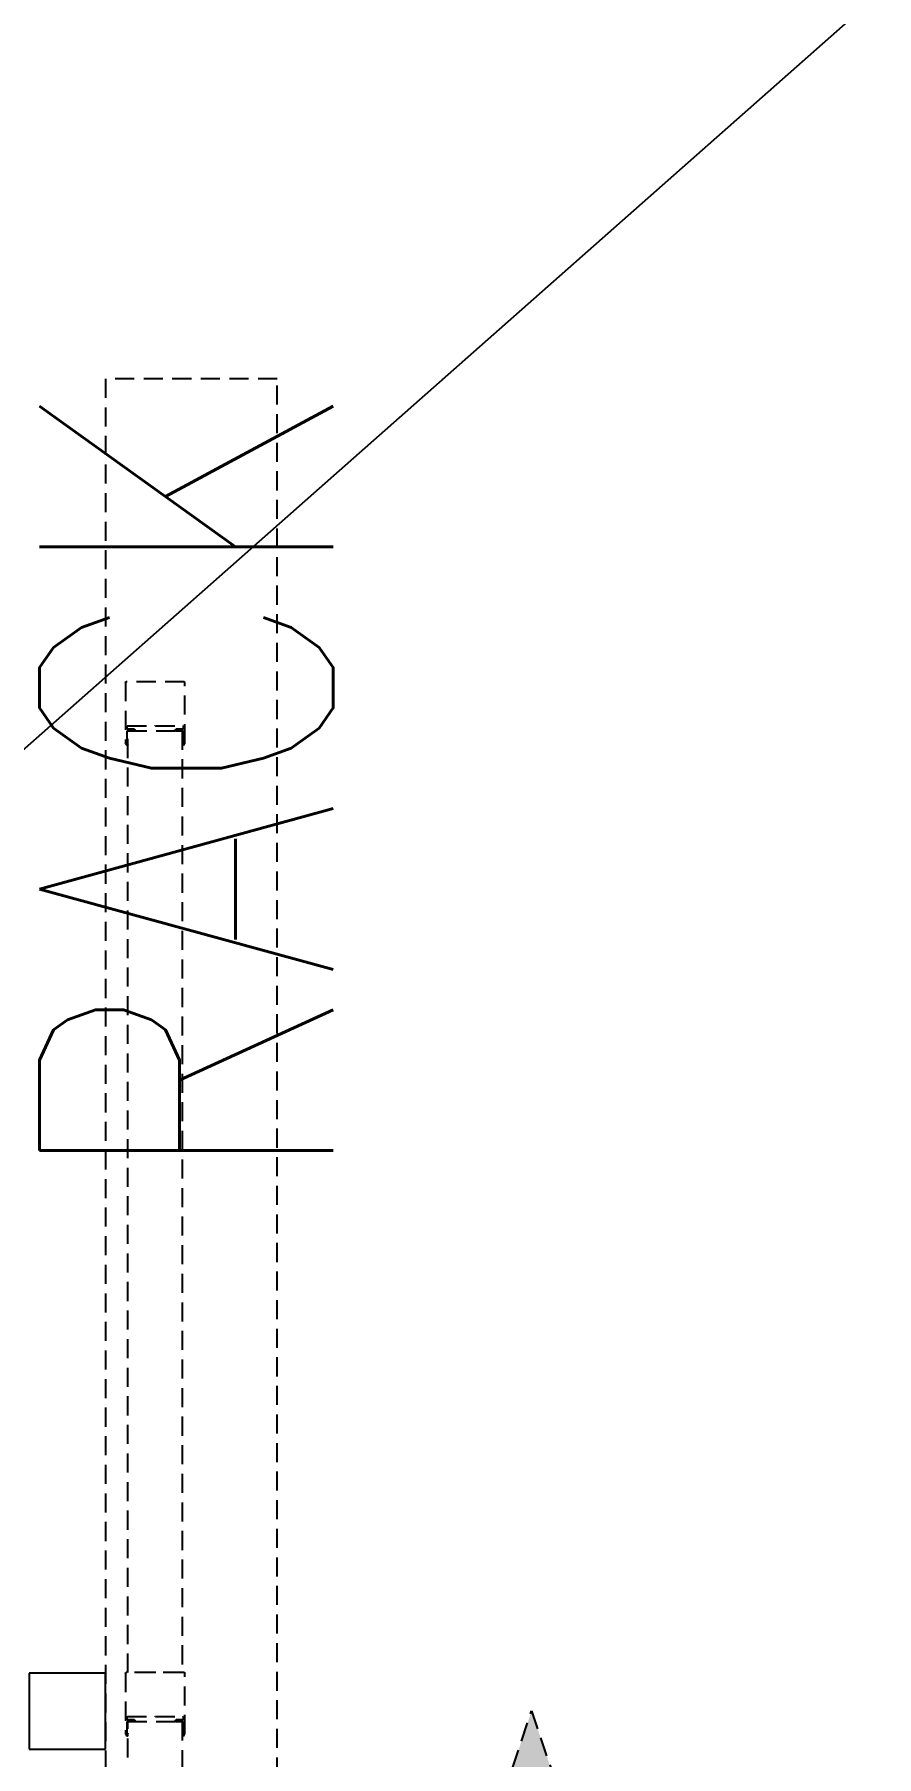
# Model space of a CAD drawing. Extents: x 225000 to 2157367, y 208400 to 840900.
# Drawn here: x 509859 to 510411, y 420198 to 421327 of the extents above; entities that cross this region are included whole.
import ezdxf
from ezdxf.enums import TextEntityAlignment as Align

# ---------------------------------------------------------------- set-up
doc = ezdxf.new("R2010")
doc.units = 0
doc.header["$LTSCALE"] = 10
doc.linetypes.add('XFDP20-DC-PH1$0$HIDDEN2', pattern=[0.1875, 0.125, -0.0625])
doc.layers.add('XFDP20-DC-PH1$0$A-Door (PH2)', color=15, linetype='XFDP20-DC-PH1$0$HIDDEN2')
doc.styles.add('XFDP20-DC-PH1$0$AA-TXT', font='isocp.shx', dxfattribs={"width": 0.8, "bigfont": 'china.shx'})
doc.styles.add('XFM2Q20-DC$0$XOL30-HVAC-EQ-L194205$0$Standard', font='txt.shx', dxfattribs={"width": 0.8, "bigfont": 'chineset.shx'})

# ---------------------------------------------------------------- blocks, each defined once
blk = doc.blocks.new('Data Center Layout_L20')
blk.add_line((511825.59, 222602.31), (498925.59, 211202.31))
blk = doc.blocks.new('XFDP20-DC-PH1$0$Door-60+60x000')
blk.add_hatch(color=256).paths.add_polyline_path([(127.53, 30.45), (109.53, 36.45), (109.53, 24.45)])
for p, q in [((127.53, 30.45, 0), (109.53, 36.45, 0)), ((109.53, 24.45, 0), (127.53, 30.45, 0))]:
    blk.add_line(p, q)
at = {"color": 9, "linetype": 'XFDP20-DC-PH1$0$HIDDEN2'}
blk.add_lwpolyline([(-84.91, 13.76), (214.91, 13.76), (214.91, 2.5), (-84.91, 2.5)], close=True, dxfattribs=at)
blk.add_lwpolyline([(126.82, 3.96), (126.82, 7.53), (68.21, 7.53), (68.21, 3.96)], close=True)
blk.add_lwpolyline([(130, 3.82), (126, 3.82, -0.158507), (125.98, 3.83), (125.87, 3.91, -0.72636), (125.89, 3.96), (126.04, 3.96, -0.414214), (126.06, 3.94, 0.414214), (126.08, 3.92), (126.79, 3.92, 0.414214), (126.82, 3.95), (126.82, 4.39, -0.414214), (126.85, 4.42), (126.89, 4.42, -0.414214), (126.92, 4.39), (126.92, 3.95, 0.414214), (126.95, 3.92), (127.11, 3.92, 0.414214), (127.14, 3.95), (127.14, 5.73), (127.17, 5.76), (127.14, 5.79), (127.14, 7.57, 0.414214), (127.11, 7.6), (126.95, 7.6, 0.414214), (126.92, 7.57), (126.92, 7.13, -0.414214), (126.89, 7.1), (126.85, 7.1, -0.414214), (126.82, 7.13), (126.82, 7.57, 0.414214), (126.79, 7.6), (126.08, 7.6, 0.414214), (126.06, 7.58), (126.06, 7.58, -0.414214), (126.04, 7.56), (125.89, 7.56, -0.72636), (125.87, 7.61), (125.98, 7.69, -0.158507), (126, 7.7), (130, 7.7, -0.414214), (130.03, 7.67), (130.03, 3.85, -0.414214)], format="xyb", close=True)
at = {"color": 1, "linetype": 'XFDP20-DC-PH1$0$HIDDEN2'}
blk.add_lwpolyline([(191.82, 3.96), (191.82, 7.53), (130.03, 7.53), (130.03, 3.96)], close=True, dxfattribs=at)
blk.add_lwpolyline([(195, 3.82), (191, 3.82, -0.158507), (190.98, 3.83), (190.87, 3.91, -0.72636), (190.89, 3.96), (191.04, 3.96, -0.414214), (191.06, 3.94, 0.414214), (191.08, 3.92), (191.79, 3.92, 0.414214), (191.82, 3.95), (191.82, 4.39, -0.414214), (191.85, 4.42), (191.89, 4.42, -0.414214), (191.92, 4.39), (191.92, 3.95, 0.414214), (191.95, 3.92), (192.11, 3.92, 0.414214), (192.14, 3.95), (192.14, 5.73), (192.17, 5.76), (192.14, 5.79), (192.14, 7.57, 0.414214), (192.11, 7.6), (191.95, 7.6, 0.414214), (191.92, 7.57), (191.92, 7.13, -0.414214), (191.89, 7.1), (191.85, 7.1, -0.414214), (191.82, 7.13), (191.82, 7.57, 0.414214), (191.79, 7.6), (191.08, 7.6, 0.414214), (191.06, 7.58), (191.06, 7.58, -0.414214), (191.04, 7.56), (190.89, 7.56, -0.72636), (190.87, 7.61), (190.98, 7.69, -0.158507), (191, 7.7), (195, 7.7, -0.414214), (195.03, 7.67), (195.03, 3.85, -0.414214)], format="xyb", close=True, dxfattribs=at)
at = {"ltscale": 1000}
blk.add_lwpolyline([(125, 2.5), (130, 2.5), (130, -2.5), (125, -2.5)], close=True, dxfattribs=at)
at = {"color": 9, "style": 'XFDP20-DC-PH1$0$AA-TXT', "width": 0.45}
blk.add_attdef('120X240', text='', height=10, dxfattribs=at).set_placement((65, 20.29), align=Align.MIDDLE_CENTER)
blk = doc.blocks.new('XFDP20-DC-PH1')
at = {"layer": 'XFDP20-DC-PH1$0$A-Door (PH2)', "xscale": -10, "yscale": 10, "zscale": 10, "rotation": 270}
blk.add_blockref('XFDP20-DC-PH1$0$Door-60+60x000', (509880.6, 218952.3, 0), dxfattribs=at)
blk = doc.blocks.new('XFM2Q20-DC')
at = {"color": 53, "style": 'XFM2Q20-DC$0$XOL30-HVAC-EQ-L194205$0$Standard', "width": 0.8}
blk.add_text('RACK', height=192.55, rotation=90, dxfattribs=at).set_placement((510055, 220568.6, 0))

msp = doc.modelspace()

# ---------------------------------------------------------------- block references
for name in ['Data Center Layout_L20', 'XFDP20-DC-PH1', 'XFM2Q20-DC']:
    msp.add_blockref(name, (0, 200000))

doc.saveas('drawing.dxf')
